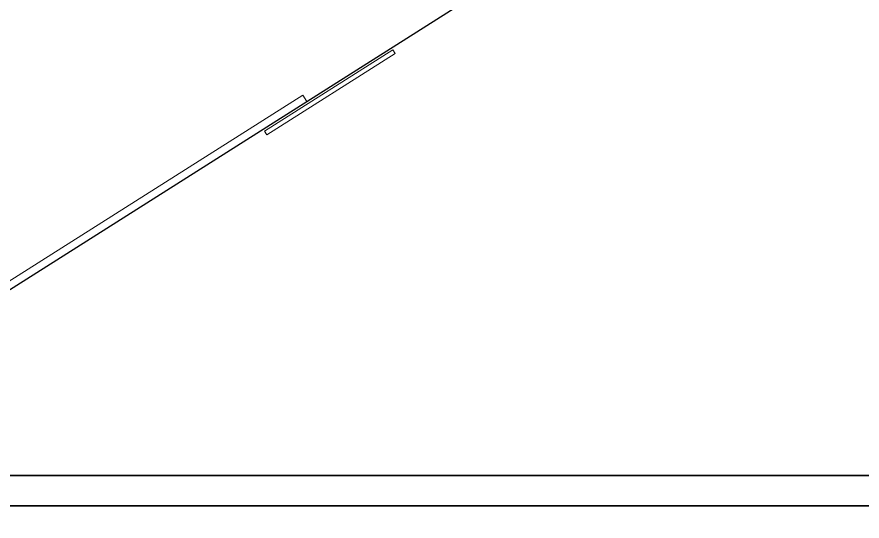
# Model space of a CAD drawing. Header units: millimetres. Extents: x 933584 to 974011, y 4545988 to 4553664.
# Drawn here: x 939112 to 939668, y 4549845 to 4550177 of the extents above; entities that cross this region are included whole.
import ezdxf

# ---------------------------------------------------------------- set-up
doc = ezdxf.new("R2010")
doc.units = ezdxf.units.MM
doc.layers.get('0').update_dxf_attribs({"color": 255})
doc.layers.add('0-DMS-50', color=143, linetype='Continuous')
doc.layers.add('SFP CAM', color=8, linetype='Continuous', lineweight=9)

# ---------------------------------------------------------------- blocks, each defined once
blk = doc.blocks.new('XCVBXCVBXZ-flatten-1')
at = {"layer": 'SFP CAM', "color": 252}
for p, q in [((934200.19, 4553125.93), (933804.98, 4552875.4)), ((934202.87, 4553121.71), (933814.32, 4552875.4)), ((934200.19, 4553125.93), (934202.87, 4553121.71))]:
    blk.add_line(p, q, dxfattribs=at)
blk.add_lwpolyline([(934261.03, 4553153.25), (934176.57, 4553099.71), (934174.97, 4553102.24), (934259.43, 4553155.78)], close=True, dxfattribs=at)

msp = doc.modelspace()

# ---------------------------------------------------------------- linework, layer by layer
at = {"color": 0}
for points in [[(938801.5, 4551355.4), (940901.5, 4551355.4), (940901.5, 4549855.4), (938801.5, 4549855.4)], [(938821.5, 4551335.4), (940881.5, 4551335.4), (940881.5, 4549875.4), (938821.5, 4549875.4)], [(938801.5, 4549855.4), (940901.5, 4549855.4), (940901.5, 4548355.4), (938801.5, 4548355.4)]]:
    msp.add_lwpolyline(points, close=True, dxfattribs=at)
at = {"layer": '0-DMS-50'}
msp.add_lwpolyline([(939787.85, 4550634.25), (939787.85, 4550542.25), (939788.85, 4550542.25), (939788.85, 4550536.25), (939787.84, 4550536.25), (939787.85, 4550292.61), (939788.85, 4550292.61), (939788.85, 4550286.61), (939787.85, 4550286.61), (939787.85, 4550288.61), (939785.85, 4550288.61), (939785.85, 4550281.61), (939793.85, 4550281.61), (939793.85, 4550184.96), (939546.51, 4550276.16), (938914.32, 4549875.4), (940273.84, 4549875.4)], dxfattribs=at)

# ---------------------------------------------------------------- block references
msp.add_blockref('XCVBXCVBXZ-flatten-1', (5100, -3000))

doc.saveas('drawing.dxf')
